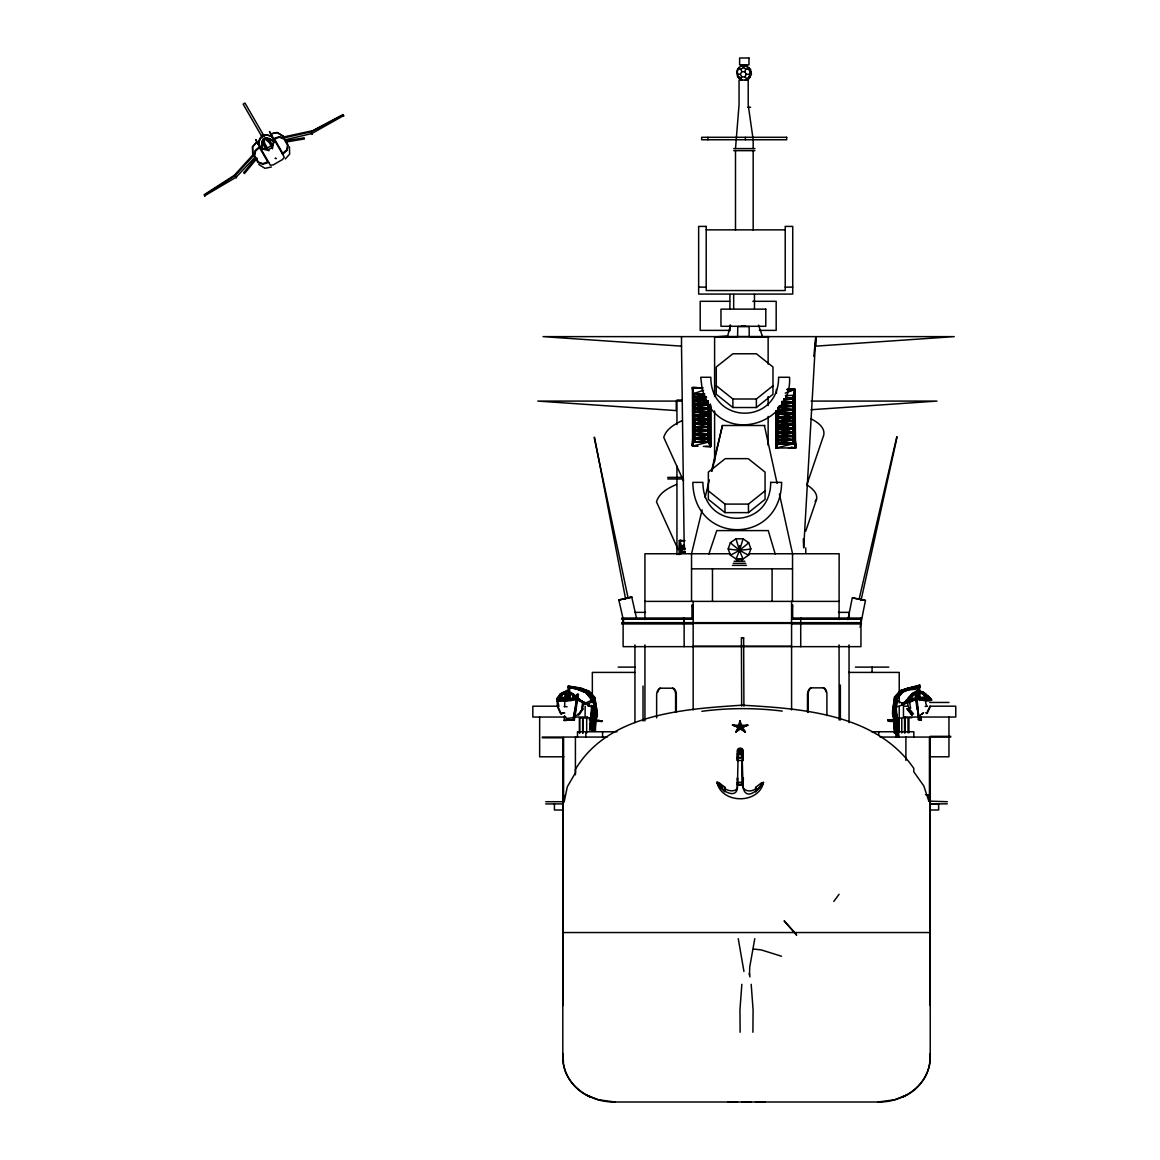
<?xml version="1.0" encoding="UTF-8"?>
<svg xmlns="http://www.w3.org/2000/svg" width="1160" height="1160" viewBox="0 0 1160 1160"><rect width="100%" height="100%" fill="white"/><g stroke="black" fill="none" stroke-linecap="round" stroke-linejoin="round"><path stroke-width="1.5" d="M562.803 1005.488L563.107 801.719M567.008 696.188L567.008 691.012L561.991 693.071L557.525 698.204M930.189 808.883L930.233 1056.223C930.538 1074.204 918.647 1090.603 902.176 1097.345L905.728 1095.359L894.766 1099.709L878.265 1102L614.771 1102C590.672 1102.623 564.471 1085.876 563.02 1060.312L563.441 1061.995L562.803 1053.497M681.094 553.465L681.123 546.273M776.33 389.513L776.489 393.138M778.288 407.479L778.534 410.06L793.991 409.872L795.528 447.92L775.967 447.992M776.026 437.363L776.199 410.785M794.237 407.087L794.078 389.354L787.06 389.455L795.035 389.383L793.832 395.4L794.194 443.54L776.098 448.079L778.316 443.7L778.128 437.378M788.423 447.949L795.528 447.92L794.194 443.54L778.316 443.7L778.201 426.17M778.273 411.22L778.201 424.923L794.092 424.836L795.528 447.92L791.207 447.905M786.625 389.485L795.035 389.383L795.528 447.92L794.136 432.317L778.157 432.39L778.345 439.959L776.098 448.079L778.548 407.566M694.492 435.435L694.507 441.67L708.499 442.105L703.264 441.946M778.099 441.119L778.316 443.7L778.244 417.44L794.034 417.353L795.528 447.92C793.309 428.591 793.309 408.77 795.035 389.383L785.233 393.11M794.788 423.066L794.861 414.207M794.89 408.885L795.035 389.383M696.827 387.614L692.418 387.571L693.491 397.373L692.621 446.078L697.986 446.238M699.77 438.408L694.535 438.422L692.621 446.078L693.448 400.606L708.122 400.998L708.165 442.149L692.621 446.078L693.491 411.829C693.738 410.22 696.116 404.434 693.462 404.347L692.621 446.078L693.607 446.005M703.207 387.861L692.418 387.571L692.621 446.078L694.477 419.732L693.549 419.804L692.621 446.078L693.564 438.001L693.477 393.632L692.418 387.571L702.337 387.817M694.434 420.486L694.507 430.954L692.621 446.078L694.419 413.018M679.659 549.361L679.76 540.531L684.878 540.734M684.342 545.113L681.094 545.867L680.949 551.971L684.777 552.421C680.702 557.279 679.049 536.355 681.152 540.879M679.107 554.683L679.282 540.56L684.617 540.749M693.1 408.813L692.621 446.078L694.477 419.732M742.081 752.521L741.646 754.174A2.9 2.479 1.1 0 1 738.731 754.174L738.18 752.39L738.064 757.32L742.154 757.335L741.675 752.767A2.9 2.378 1.1 0 1 739.471 752.999A2.9 2.436 1.1 0 0 743.111 750.346A2.9 2.436 1.1 0 0 738.978 748.345A2.9 2.436 1.1 0 0 738.166 752.26M568.052 700.292L568.269 686.038L580.624 688.01L589.222 691.2L595.268 697.899C594.166 702.554 601.808 720.766 593.108 719.954M694.173 409.117L694.332 398.576M694.173 412.786L694.347 402.302M737.601 335.965L737.774 326.598L749.099 326.598L749.259 335.965M568.038 687.677C564.992 683.646 582.552 691.766 585.539 692.505L590.512 698.436L590.962 700.567L586.8 702.452M592.195 730.307L593.093 720.78L601.822 721.52L601.895 720.693C585.249 724.855 598.038 706.208 593.137 698.827L588.163 692.897C573.402 688.967 566.211 678.817 571.039 700.712M694.159 416.454L694.39 404.289L708.426 404.695L693.506 404.84L694.971 407.812L698.32 407.914M694.101 422.501L694.361 409.842M718.939 783.479L717.025 782.391L724.812 791.613L724.884 787.263L718.939 782.623L717.025 782.391C721.563 804.083 758.872 804.301 763.439 782.521L761.583 782.754L755.711 787.364L755.653 791.7L763.439 782.521L761.583 783.609M743.197 753.275L743.111 760.481L737.296 760.467L737.383 753.246L743.197 753.275L743.197 755.696M737.296 760.467L737.383 753.246M743.299 780.288L743.299 777.853L743.212 785.073L737.398 785.059L737.485 777.838L737.499 780.274M738.021 759.814L738.05 758.161L737.368 788.713C735.208 799.951 719.157 789.279 717.025 782.391L718.939 783.739M738.064 757.32L738.108 755.784M738.151 753.783L738.18 752.39M759.64 787.626C737.629 808.737 742.226 771.951 742.313 759.988M564.659 706.643L564.847 700.089L567.849 699.958M679.572 549.361L679.76 540.531L680.413 543.793M694.245 418.977L694.361 413.569M694.188 424.473L694.376 417.296M752.913 1032.269L753.087 1009.881L751.187 984.318M919.546 700.408L919.663 686.125L909.918 687.706L901.306 690.91L895.259 697.595L893.606 709.166L894.316 719.91L897.332 719.649L896.274 708.963L897.376 698.523L902.364 692.592C905.916 687.677 919.169 691.621 919.663 686.125M694.101 429.954L694.376 421.022M784.856 398.707L793.904 398.663L795.528 447.92L794.063 421.095L778.23 421.182L778.288 428.432L792.556 428.315L793.15 425.285L794.034 425.314L792.642 428.315L778.273 425.415L778.404 432.477L776.098 448.079L778.534 410.06L778.36 413.482L792.454 413.366L793.048 410.321L793.947 410.364L792.541 413.366L778.345 410.466L776.098 448.079L778.374 436.218L778.186 428.663L794.107 428.576L795.528 447.92L794.151 436.059L778.142 436.131L794.151 436.059L778.215 436.624L793.266 436.015L794.078 432.796L778.23 432.883L792.686 435.798L794.078 432.796L778.476 432.97L778.215 435.899L785.465 435.855M783.217 402.447L793.933 402.404L795.528 447.92L794.005 413.613L778.519 413.786L778.606 410.553L793.991 409.872L778.273 409.973L793.991 409.872M681.5 545.838C680.311 561.324 682.631 543.257 679.282 540.56M694.188 430.07L694.448 422.979L708.47 423.4L693.564 423.53L695.13 426.503L694.492 423.473L693.564 423.53L695.13 426.503M680.673 553.146L680.949 546.142M694.144 433.738L694.39 428.475M901.972 704.889C900.378 701.64 906.018 704.207 902.451 705.106M776.33 441.003L776.635 433.927M902.088 704.816L902.32 703.149M930.233 1053.497L929.972 1059.776M737.426 785.9C737.919 792.57 728.393 791.41 724.87 788.582M778.157 407.638L776.098 448.079L778.519 425.502L794.092 424.836L778.201 424.923L794.092 424.836M777.765 413.003L778.041 407.754M680.702 554.088L680.992 548.709L684.501 548.839M778.288 407.827L776.098 448.079L776.243 410.814L776.098 448.079L778.447 425.01M901.465 703.845L902.509 705.164M694.086 437.363L694.376 432.187M777.809 414.932L778.201 407.972M684.212 547.912L681.514 346.144L543.068 336.632L954.231 336.632L815.828 346.144L815.813 336.632L803.706 547.912L803.271 538.936M778.462 408.059L776.098 448.079L778.259 413.714L794.005 413.613L778.331 414.207L793.121 413.584L793.947 410.364L778.606 410.553L778.331 413.467L792.541 413.366L793.889 402.882L781.637 402.955M776.388 441.075L776.591 437.625M777.751 418.615L778.171 411.699M263.132 139.678L264.451 146.117L269.091 150.698L262.435 148.871L261.971 143.405L263.132 139.678L265.785 138.156L268.613 140.041L271.962 145.478L272.339 148.813L274.253 139.794M777.78 420.935L778.259 413.714L794.005 413.613M595.631 720.998L595.442 730.582M593.485 720.809L595.747 721.012L595.022 730.553M596.197 720.215L596.559 709.456L594.921 698.03L590.208 692.766M595.703 720.172L595.964 716.474M592.398 730.148L593.514 720.635M784.667 443.337L778.201 443.381L778.186 440.365M594.921 730.539L595.182 727.015M785.407 435.841L778.215 435.899L778.476 432.97L794.136 432.317L778.157 432.39L794.136 432.317M566.312 701.205L567.066 690.534L560.207 694.014L556.829 699.944L559.845 699.03L562.15 694.477L560.207 694.014L562.383 693.985L561.904 692.621L572.924 693.854L582.712 702.308M785.421 432.114L778.259 432.158L778.259 429.157L793.222 428.533L794.034 425.314L778.519 425.502L778.259 428.417L788.191 426.329M591.281 730.061L592.064 720.519L590.411 720.389M588.41 705.846L591.629 706.861L590.556 719.562L592.136 719.693L592.63 705.831M593.891 730.452L594.688 720.925M594.761 720.099L595.645 709.384L594.253 698.378L588.743 692.056L580.464 688.88L568.11 686.851M735.498 148.596L739.05 104.922L739.05 80.069L748.214 80.069L748.214 104.922L753.173 139.751L753.173 148.596M588.018 705.642L594.253 707.266M598.966 721.085C600.053 719.374 597.951 722.738 595.964 720.838M920.866 716.981C921.258 719.591 918.038 716.793 918.966 715.401M778.331 414.207L793.962 414.105L792.57 417.107L778.331 417.223L778.592 414.279L793.962 414.105L792.613 420.848L778.331 420.95L778.316 417.934L793.15 417.325L793.048 410.321M792.99 402.853L792.933 395.372L793.832 395.4L793.005 398.62L793.309 443.497L794.194 443.54L794.18 439.799L778.113 439.872L794.18 439.799L778.418 440.452L778.171 443.366L786.553 441.626M789.003 432.086L792.585 432.057L793.179 429.026L794.063 429.055L792.671 432.057L778.259 432.158L778.505 429.229L794.107 428.576L778.186 428.663L777.78 432.173M590.106 729.959L590.861 720.418L591.73 720.505M592.731 730.351L593.253 723.318M778.331 420.95L792.512 420.834L793.106 417.803L792.613 424.589L778.302 424.69L778.563 418.021L792.613 420.848L793.991 417.846L778.316 417.934L792.613 420.848L778.244 417.44L794.034 417.353L778.49 417.527L793.991 417.846L793.179 421.065L794.034 437.146M590.73 722.941C593.76 720.476 587.946 720.026 589.962 720.36M591.803 719.678C588.657 718.852 594.05 709.253 591.571 705.352M593.354 723.332L593.587 720.824M593.673 719.997L594.674 709.297L593.485 698.697L588.279 692.636L580.304 689.475L570.662 687.822M793.179 421.065L778.302 421.674L778.273 424.676L792.613 424.589L794.02 421.573L779.94 421.66M792.642 428.315L793.135 421.544L792.527 424.575L778.273 424.676L786.523 422.936M793.658 439.408L793.208 432.767L792.599 435.798L789.003 435.826L792.686 435.798L794.063 429.055L778.505 429.229L792.671 432.057L793.15 425.285M589.57 729.915L590.861 720.418M593.673 718.765L594.413 711.036M793.266 436.015L792.715 439.538L789.032 439.553M794.194 443.54L778.085 443.613L793.309 443.497L794.121 440.278L793.252 440.235L792.657 443.279L789.032 443.294L792.73 443.279L793.222 436.493L778.215 436.624M570.532 699.611L577.1 698.523L582.871 701.655L581.595 708.354M591.296 715.909L591.962 708.89M785.407 415.657L792.483 417.107L793.077 414.062L792.57 417.107L778.316 417.209L778.592 414.279M262.131 143.565L262.986 140.679L264.001 145.624L265.988 148.639L265.712 149.364L262.523 148.321M587.743 705.657L588.7 703.511M813.827 356.323L815.813 336.632M566.225 720.476L564.108 720.418L564.587 715.691M558.917 700.249L559.947 698.03L557.438 697.754L557.293 700.408M580.406 700.336L576.592 698.958L560.686 697.174L560.062 698.625L572.996 700.118M558.786 697.044L557.322 698.755L560.57 698.175L561.135 696.304M561.019 697.305L562.15 694.477M572.924 693.854L573.069 695.87L575.128 698.552L572.953 696.855L572.808 694.854L562.586 694.202L562.702 693.216M564.384 700.51L556.945 699.9L556.669 698.885L557.09 700.959L567.588 700.973L576.853 699.538L585.568 704.337M565.283 701.264L565.384 700.263M565.848 701.292L566.776 700.336M568.821 694.913L568.922 693.912M572.953 696.855L573.069 695.87M576.853 699.538L576.955 698.552L585.669 703.351L584.031 703.134M582.856 702.293L584.712 703.003M584.205 702.742L582.871 701.655M741.849 984.318L739.949 1009.881L740.124 1032.269M910.266 689.171L919.865 687.532L910.252 689.171L902.219 692.346L897.086 698.392L895.897 709.007L896.564 716.01M896.665 701.916L897.057 698.378M273.716 141.506L273.977 139.331M749.505 975.168L749.737 966.976L754.783 938.672M915.689 698.827L917.676 690.229L923.433 692.317L923.259 693.68L925.506 693.709L929.638 697.45L927.101 697.74L927.217 698.726L930.943 699.639C930.784 702.612 919.561 699.538 916.531 699.234L909.556 702.365M923.374 694.68L923.548 693.317L927.681 696.74M894.07 708.688L895.447 697.667L900.972 691.36L909.252 688.17L918.909 686.561M575.041 715.836L576.94 695.652L577.288 694.274L578.419 694.39L574.345 719.896L564.108 720.418M577.288 694.274L573.214 719.78L566.138 720.288M805.707 531.222L816.524 499.409C817.974 493.319 812.276 488.577 807.824 485.474M893.128 708.745L894.664 697.334L900.566 690.751C928.391 682.936 924.795 683.486 900.421 690.504L894.374 697.203C894.418 702.844 889.807 716.445 894.969 719.403L894.36 712.197M576.592 702.09L577.1 698.523M273.571 141.955L272.89 145.174L272.107 145.101L270.498 141.882L266.713 138.518L269.656 139.229M916.327 698.61L917.676 690.229M788.177 410.046L793.092 409.842L793.918 406.623L793.019 406.58L792.512 409.625L778.374 409.741L784.87 408.334M746.562 80.069L749.099 78.474L751.448 74.283L750.491 69.121L746.402 65.931L741.515 65.931L738.978 67.526L737.252 71.703L738.224 76.864L742.313 80.069M741.675 80.069L739.312 78.474L739.587 76.864M739.312 78.474L737.586 76.864L736.629 71.703L737.688 69.121L740.979 69.121L743.502 67.526L743.763 64.815M745.329 80.069L749.157 76.864L750.056 71.703L748.49 69.121L748.765 67.526M749.099 78.474L749.36 76.864M703.351 446.397L710.5 446.6L708.122 400.998L693.448 400.606L694.405 397.3L693.448 396.879L692.621 446.078L693.477 408.088L694.419 404.782L708.426 404.695M694.39 404.289L708.122 404.738L710.5 446.6L710.645 405.753M698.32 411.655L694.985 411.553L693.52 408.581L708.136 408.479L693.477 408.088L708.441 408.436L710.5 446.6L705.425 446.426M708.165 442.149L693.578 441.742L693.564 438.001L708.165 438.408L710.5 446.6L708.151 423.443L693.52 423.037L695.115 422.762C688.083 412.887 701.684 414.41 708.455 415.918L708.165 442.149L710.5 446.6L708.441 412.177L693.491 411.829L708.136 412.221L693.52 412.322L694.985 415.295L693.52 412.322L708.441 412.177M793.019 406.58L792.425 409.625L778.374 409.741M792.628 439.538L793.222 436.493L794.107 436.537L793.817 443.004M738.514 550.246L738.543 550.478A4.625 1.218 85.3 0 1 738.644 549.782L739.587 548.854L740.486 550.058A3.857 1.015 85.3 0 0 740.399 550.637M739.877 546.925L739.688 546.099L739.877 546.925M847.931 619.643L852.295 597.719L865.49 600.314L860.096 627.299M582.9 707.165L583.842 702.221L585.872 702.859L584.307 702.96M545.736 801.719L564.21 801.719L567.312 786.784L575.49 772.734L575.476 769.283C608.783 713.603 683.602 709.137 741.95 705.193C802.503 708.557 876.293 713.908 913.79 768.355L913.79 771.806L923.795 785.9L928.812 801.111L947.299 801.719M588.83 704.773L588.657 703.758M861.184 599.648L897.115 436.928M712.051 471.177L722.433 425.502L764.817 425.502M859.053 599.386L896.753 436.928M702.119 509.834L691.534 553.755L691.534 601.387M705.077 497.538L709.311 479.964M711.428 471.177L722.433 425.502M929.595 1061.995L930.015 1060.312C928.464 1085.861 902.277 1102.739 878.135 1102M906.989 701.655L907.077 702.742L908.701 699.9L906.221 702.409M793.947 437.233L793.193 424.792L794.02 421.573L778.23 421.182L794.063 421.095L778.476 421.268L792.613 424.589L778.548 421.762M578.419 694.39L573.258 717.721L566.341 718.475L565.326 717.286M586.989 717.402L587.018 717.257M590.512 717.402L590.367 717.547M905.264 717.257L904.38 717.329L905.191 716.706M730.568 325.119L727.465 336.632L769.442 336.632M564.21 700.886L567.066 690.534L569.082 697.421M694.376 401.795L694.448 412.264L693.491 415.57L708.383 419.441L705.062 419.325L708.426 419.427L697.957 416.861M708.47 423.4L694.492 423.473L693.52 426.778L693.578 441.742L695.173 441.452L694.535 438.422L693.607 438.495L695.087 441.452L693.607 438.495L708.499 438.364L703.25 438.204M738.543 550.492A4.422 1.175 85.3 0 1 738.601 549.913L740.413 550.246A3.668 0.972 85.3 0 0 740.341 551.014M738.963 551.711A3.567 0.943 85.3 0 1 739.036 550.405A4.437 1.175 85.3 0 1 738.963 549.869L740.109 550.072A3.958 1.044 85.3 0 0 740.051 550.609L738.558 549.71M708.789 554.262L716.764 530.598L768.254 530.598L775.286 554.262M806.765 484.996L823.788 434.957C825.224 427.155 816.973 421.877 810.985 418.803M728.204 548.898L730.365 542.677L736.034 538.82L743.023 538.82L748.678 542.677L750.839 548.898L748.678 555.118L743.023 558.975L736.034 558.975L730.365 555.118L728.204 548.898A21.924 7.743 0 0 0 750.839 548.898M564.035 698.509L567.066 690.534L569.053 698.914M748.983 74.283L746.359 74.283L744.792 71.703L745.865 69.121L748.49 69.121M929.827 706.454L926.579 713.516L925.782 712.675M927.115 713.458L930.363 706.396M792.338 398.402L785.421 398.474L792.439 398.416L793.832 395.4L785.421 395.516M780.143 405.986L792.396 405.884L793.889 402.882L782.043 403.027M738.05 74.283L740.312 74.283L741.776 71.703L740.979 69.121M740.587 78.474L741.878 76.864L744.894 76.864L746.359 74.283M761.989 784.885L763.439 782.521L761.583 783.87M579.623 713.168L582.218 709.05M910.107 698.668L910.803 697.624L908.527 697.87L904.351 702.655L906.583 700.031L910.107 698.668L909.324 700.336L915.414 699.639M761.555 785.335L763.439 782.521L755.653 791.7M736.948 730.379L735.846 731.96L740.413 729.074L745.358 732.047L742.313 727.117M815.074 501.41L816.524 499.409M833.793 901.436L839.086 894.288M903.944 702.699L904.872 701.988M908.425 697.856L912.282 693.535L917.778 690.258L917.893 691.244M628.01 598.038L625.791 598.574M737.688 69.121L738.978 67.526M923.433 692.317L912.369 693.564L905.279 701.945M910.614 696.855L915.182 692.897M255.171 158.76L243.658 172.695L244.499 173.536L257.157 158.195M582.755 709.108L578.115 714.676L579.289 714.603L583.147 708.716L582.132 708.426M285.317 158.949L289.652 154.135L289.435 146.754M584.988 703.525L586.061 703.12M253.126 154.613L234.349 175.305L234.842 175.899L253.764 155.368M930.798 699.088L923.389 692.766L917.734 690.707L908.527 697.87L912.615 695.565L911.165 698.247L908.628 698.871L926.071 696.885L929.638 697.45M738.601 549.913L740.37 550.275M255.156 157.02L236.045 177.321L236.538 177.915L235.03 174.841L204.232 194.677L204.943 196.214M259.608 146.624L255.04 150.669L254.112 155.832L257.955 162.501L262.899 164.27L268.685 162.342M259.956 147.219L255.577 150.974L254.721 155.715L258.361 162.023L262.899 163.661L268.337 161.733M282.271 153.685L286.665 149.944L287.52 145.188L283.881 138.881L279.342 137.257L273.905 139.171M282.634 154.294L287.187 150.249L288.13 145.087L284.272 138.417L279.342 136.648L273.543 138.576M557.989 706.759L561.237 713.821L562.484 712.733M912.485 694.55L923.548 693.317M738.413 727.088L735.846 731.96L741.776 725.377L739.906 720.867L738.601 725.348L740.167 728.146L745.358 732.047L744.183 730.438M562.049 692.607L557.438 697.754L560.686 697.174M562.034 695.478L560.091 695.014L561.788 693.622L562.586 694.202M716.271 385.758L732.888 398.997L756.378 398.997L772.981 385.758M756.378 407.522L772.981 394.284L772.981 367.01L756.378 353.771L732.888 353.771L716.271 367.01L716.271 394.284L732.888 407.522L756.378 407.522L756.378 398.997M724.971 458.867L708.354 472.12L708.354 499.38L724.971 512.633L748.461 512.633L765.063 499.38L765.063 472.12L748.461 458.867M708.354 490.854L724.971 504.092L748.461 504.092L765.063 490.854M909.324 700.336L910.223 699.654L906.699 701.017L908.816 700.901M921.489 714.357L923.534 712.82L918.735 716.343M625.573 598.777L594.514 437.291M204.436 195.126L235.364 175.537M738.934 549.941L740.109 550.072A3.842 1.015 85.3 0 0 740.022 550.957M204.74 195.764L236.147 177.233M261.363 135.676L263.204 134.618M268.453 149.596L271.701 147.712M563.615 713.052L561.237 713.821M755.711 788.669C750.303 793.281 740.298 790.656 743.023 782.26M311.793 133.559L343.548 115.623M343.142 115.043L310.72 132.037L312.243 134.197M593.587 700.959L588.453 703.569M922.302 699.306L916.327 698.233L909.353 701.351L909.426 702.815M682.385 420.558C674.888 424.038 666.115 428.924 663.752 437.407L683.53 480.979M676.468 484.43C668.493 487.939 659.054 492.899 656.487 501.86L678.179 549.608M916.531 699.234L916.414 698.247L903.683 702.554M563.455 692.926L566.805 691.548L566.921 690.548L573.069 693.839L582.494 701.771M903.074 691.563L907.845 689.663M902.944 691.316L909.382 688.779L918.966 687.126L918.778 685.734L918.966 698.204M790.946 390.587L794.078 389.354M903.481 691.099L910.107 688.562L919.764 686.938M910.136 688.576L901.856 691.751L896.332 698.073L894.955 709.079L895.854 719.794L897.332 719.649M900.581 690.765L909.106 687.575M902.871 690.62L909.962 687.952M896.491 706.889L902.582 704.947M703.627 390.282L693.477 393.632L694.913 396.604L699.944 396.749L694.913 396.604M588.25 705.352C592.572 704.932 584.277 701.901 587.772 705.425M739.819 550.318L739.935 550.275A3.668 0.972 85.3 0 0 739.862 551.043M907.685 701.93L903.829 703.047M907.802 702.931L903.944 704.033M907.454 702.279L909.788 701.698L909.904 702.699M923.65 694.173L926.855 698.32L923.752 695.173L923.65 694.173L925.506 693.709L923.331 692.303M923.752 695.173L925.622 694.71M623.645 621.223L618.816 600.024L620.788 599.561L631.736 597.081L636.564 618.28M594.166 437.422L628.082 597.951L627.255 597.965M284.794 139.91L311.924 133.516L312.185 134.241M622.717 599.154L625.182 598.603L618.816 600.024L620.788 599.561M629.779 597.545L631.736 597.081L627.836 597.951M284.055 137.881L311.286 131.762L311.025 131.036L282.01 137.329M618.816 600.024L620.643 599.618M629.923 597.487L631.736 597.081M908.933 701.901L916.371 698.697L929.363 700.06M781.608 401.563L784.856 400.867M779.984 405.652L784.856 404.593M271.382 166.996L265.031 168.345L258.752 164.459M778.331 413.467L784.87 412.075M778.244 432.158L789.859 429.722M778.215 435.899L784.885 434.507M865.012 600.416L852.861 598.024M786.553 437.885L778.201 439.625L778.447 436.711L794.107 436.537L792.715 439.538L778.447 436.711L778.201 439.625L785.465 439.582M778.331 417.223L793.962 414.105M703.337 394.951L695.014 396.589L693.477 393.632L694.39 393.574L693.448 396.879L706.484 397.213L693.491 397.373L694.913 400.345L706.701 400.678M694.913 400.345L705.004 398.358M708.122 404.738L693.462 404.347L694.419 401.041L693.491 401.099L694.956 404.072L706.687 401.766M701.698 406.493L694.971 407.812M694.985 411.553L703.38 409.9M694.985 415.295L708.368 412.655M700.089 421.776L708.383 420.137L696.217 419.789L708.455 419.659L693.506 419.311L694.463 415.99L693.535 416.063L694.971 419.036L698.32 419.137L694.971 419.036M696.798 429.911L700.103 429.258M703.438 436.087L708.412 435.101L703.207 434.942M703.453 439.814L708.412 438.842L703.221 438.683M897.767 719.997L898.928 737.035L897.956 737.122M909.426 689.025L912.615 688.475M915.806 687.923L918.995 687.372L918.807 685.966M905.481 702.728L907.236 702.438M286.274 140.795L304.108 137.793L304.413 138.939L286.578 141.94M903.741 703.033L909.396 701.814L910.643 708.064M914.051 687.358L917.27 686.822M919.691 686.357L909.991 687.967L901.48 691.157L895.578 697.74L894.012 709.151L894.781 719.882M910.092 708.122L908.309 708.412L911.223 714.299M930.943 699.639L928.913 699.944L928.797 698.943L930.827 698.639L931.857 700.06L928.957 700.103M567.704 699.987L570.676 699.596M556.887 700.365L558.453 700.263M584.263 703.424L585.829 703.322L584.596 702.989M922.2 699.291L931.234 699.509L925.709 699.958M708.165 438.408L693.564 438.001L694.521 434.681L693.593 434.753L695.072 437.712L693.593 434.753L708.485 434.623L693.549 434.26L708.165 434.666L710.5 446.6L710.428 404.013M685.096 548.1L681.833 548.506L681.094 545.867L684.559 545.997M685.067 551.362C680.644 554.437 679.455 546.389 684.806 549.159L681.457 549.115L680.949 551.971L684.458 552.102M708.47 427.141L693.564 427.272L695.043 430.244L693.564 427.272L708.47 427.141L693.52 426.778L708.151 427.185L710.5 446.6L708.368 402.534M708.398 427.62L693.564 427.272L708.412 430.65M694.507 430.954L693.578 431.012L695.058 433.985L693.578 431.012L708.485 430.882L693.535 430.52L708.151 430.925L710.5 446.6L708.122 400.998L693.491 401.099L695.043 404.072M708.412 431.361L693.578 431.012L708.455 434.391M708.412 435.101L693.593 434.753L708.426 438.132L705.091 438.03M708.412 438.842L693.607 438.495L708.441 441.873M708.383 420.137L693.506 419.311L708.398 423.168L693.549 419.804L695.115 422.762M574.36 715.633L576.796 715.328M931.234 699.509L929.276 699.9L928.797 698.943M909.208 699.335L926.738 697.334M918.459 699.291L926.855 698.32M917.023 709.456L915.226 694.086L916.371 693.97L918.329 719.606L921.388 720.128L921.04 716.967M917.313 698.871L926.188 697.87L926.071 696.885M927.217 698.726L929.74 698.45M924.418 699.668L922.534 699.9L925.274 700.002M907.178 701.96L908.845 708.354L913.514 713.951L911.76 714.241L912.326 715.01L907.598 708.832L910.904 712.936M931.205 699.045C931.582 701.075 922.446 696.391 926.84 706.338M918.329 719.606L921.388 720.128M561.527 699.958L558.09 699.741M896.028 719.301L896.086 715.575M894.447 733.395L893.49 720.346L895.027 720.229M895.056 730.278L894.374 720.737L896.985 720.534L898.463 737.078L897.289 737.18L895.926 720.621M701.858 711.298C728.524 707.803 755.581 707.774 782.26 711.08M896.202 719.301L897.767 719.157L896.143 719.258M897.159 720.519C901.972 719.577 886.994 723.129 888.69 720.36L898.652 719.548L896.202 719.722M895.433 720.2L887.864 720.78L887.806 719.954L895.361 719.374M924.52 699.683L921.692 699.697M811.115 409.726L936.946 401.084L811.101 401.084M925.187 706.425L927.391 706.28M694.405 397.3L693.491 397.373L695.029 400.33M694.419 404.782L693.506 404.84L695.058 407.812L694.419 404.782L708.354 405.173L693.506 404.84L708.368 408.218L703.337 408.059M708.441 408.436L693.52 408.581L695.072 411.539M893.49 720.346L894.955 733.366M894.374 720.737L896.114 737.267M684.371 553.059L681.428 552.377M563.064 712.994L564.775 712.979M577.578 714.618L578.753 714.546L577.955 714.241M906.583 700.031L908.701 699.9M927.101 697.74L930.827 698.639L927.478 695.739M727.552 335.965L715.198 336.893M784.885 398.967L793.005 398.62L793.803 423.255M783.754 399.113L793.904 398.663L785.247 398.721M782.043 402.926L793.933 402.404L781.782 402.476M778.635 406.812L793.918 406.623L792.512 409.625L778.635 406.812L793.962 406.145L795.528 447.92M781.637 402.853L793.034 402.361L793.861 399.141L784.87 399.185M781.637 406.595L793.962 406.145L778.563 406.319M784.914 425.14L793.193 424.792M778.23 432.883L793.252 432.274L793.846 439.22M781.55 440.22L793.295 439.756M747.272 1102L748.809 1101.957M741.675 706.179L741.414 637.899L742.603 637.884M742.458 637.899L743.647 637.884L743.908 706.179M746.097 725.232L747.866 725.188L740.616 728.161L732.482 725.058L734.396 725.13M783.696 398.779L793.904 398.663M783.739 399.272L793.861 399.141L792.483 402.158L781.898 402.245L792.483 402.158L783.856 400.388M781.985 402.534L793.933 402.404M560.091 695.014L562.266 694.985L561.788 693.622M794.107 428.576L778.186 428.663M779.94 406.217L793.063 406.101M778.259 429.157L786.553 429.084M696.159 397.3L704.917 397.242M780.042 406.232L793.962 406.145M778.302 420.95L792.512 420.834M778.201 443.381L783.623 443.337M703.207 415.947L708.455 415.918M696.261 430.94L708.485 430.882M703.25 434.652L708.485 434.623M778.142 436.131L794.151 436.059M703.264 438.393L708.499 438.364M778.113 439.872L794.18 439.799M741.907 1101.957L743.531 1101.957M728.146 1102L737.514 1101.957M741.776 71.703L744.792 71.703M750.056 71.703L751.288 71.703M749.157 76.864L750.389 76.864M747.678 107.242L750.578 107.242M733.743 148.596L754.913 148.596M733.743 150.655L754.913 150.655M706.208 229.854L785.218 229.854M698.654 287.114L706.208 287.114M785.218 287.114L792.73 287.114M729.64 301.31L700.19 301.31L700.19 330.382L729.64 330.382M752.826 301.31L776.17 301.31L776.17 330.382L759.351 330.382M741.646 325.916L745.242 325.916M714.603 336.893L736.919 336.893M750.418 336.893L768.137 336.893M676.947 400.04L682.051 400.04M682.051 401.084L537.805 401.084L676.265 410.596L676.265 401.084M725.913 458.649L747.504 458.649M667.725 477.384L683.197 477.384M667.725 478.978L683.573 478.978M730.22 553.755L644.931 553.755L644.931 619.6M749.244 553.755L839.144 553.755L839.071 619.6M734.149 561.222L744.792 561.222M733.221 563.325L745.72 563.325M732.409 565.384L746.533 565.384M691.534 568.835L792.541 568.835M644.931 601.387L839.144 601.387M693.173 604.911L691.984 604.911L691.984 618.816M791.584 604.911L792.657 604.911L792.657 618.816M791.584 606.013L792.657 606.013M691.984 606.274L693.013 606.274L693.013 618.048M634.94 612.364L645.54 612.364M838.448 612.364L849.047 612.364L849.047 617.787M693.173 618.048L621.702 618.048L621.702 619.251L693.173 619.251M791.584 618.048L861.358 618.048L861.358 619.251L791.584 619.251M693.173 623.413L791.584 623.413M693.173 623.935L621.702 623.935L621.702 622.659L861.358 622.659L861.358 623.935L791.584 623.935M693.173 646.178L791.584 646.178M618.178 667.116L634.883 667.116M855.369 667.116L888.778 667.116M634.883 672.409L592.339 672.409L592.339 695.753M848.641 672.409L899.232 672.409L899.232 702.931M929.711 702.452L948.952 702.452M559.105 706.193L532.832 706.193L532.832 717.039L565.862 717.039M907.033 706.193L903.466 706.193L903.466 717.039L955.767 717.039L955.767 706.193L929.74 706.193M573.953 717.039L585.133 717.039L585.133 706.193M586.583 717.01L587.598 717.01M911.702 717.707L908.933 717.707L908.933 732.758M587.337 718.011L590.208 718.011L590.208 728.045M897.985 718.011L900.74 718.011M739.05 725.348L732.482 725.058L740.167 728.146L747.866 725.188L741.457 725.377M617.048 731.771L577.477 731.771L577.477 737.064M871.726 731.771L895.433 731.771M898.565 731.771L913.833 731.771L913.833 737.064M607.144 737.064L563.572 737.064L563.572 801.719M880.063 737.064L929.45 737.064L929.45 801.719M930.233 737.064L950.707 737.064L950.707 736.339L930.233 736.339L930.291 810.028L938.687 809.927L938.614 803.837L930.233 803.923L947.299 803.837M562.803 737.789L542.329 737.789L542.329 737.064L562.803 737.064L562.803 810.014L554.422 810.014L554.422 803.923M563.905 756.798L539.647 756.798L539.647 717.039M929.537 756.798L948.952 756.798L948.952 717.039M545.736 803.923L562.803 803.923M562.803 932.538L930.233 932.538M737.282 758.031L743.096 758.06L743.111 760.481M737.499 782.434L742.908 782.449L742.226 759.814M737.455 784.914L742.98 784.928M749.505 1101.957L751.129 1101.957M741.53 637.899L743.633 637.884M755.522 1101.957L764.889 1102M744.227 1101.957L745.764 1102M704.801 393.907L693.477 393.632L705.034 396.241M706.411 397.691L693.491 397.373L706.687 400.36M708.035 401.476L693.491 401.099L708.354 404.477L703.322 404.318M693.52 412.322L708.049 412.699M704.903 397.111L694.361 396.807L706.396 397.199M706.672 400.911L694.376 400.548L694.361 398.054M701.379 401.244L706.6 401.389C727.943 444.512 792.12 423.212 789.568 377.275L778.606 377.275C778.766 425.14 710.688 425.14 710.833 377.275L700.741 377.275L702.25 389.76L706.687 401.389M694.434 408.523L708.368 408.914L693.52 408.581L708.368 411.959L703.351 411.8M694.448 412.264L697.928 412.365M704.903 416.295L708.383 416.397L693.491 415.57L708.136 415.962L694.419 415.498M703.351 404.318L708.383 404.463M708.412 415.686L703.366 415.541L708.412 415.686L699.683 413.54M694.434 416.745L694.434 419.238L708.455 419.659M694.492 423.473L708.398 423.878L693.564 423.53L708.441 426.909L705.106 426.808M694.507 427.213L703.192 427.474M694.535 438.422L699.741 438.582M701.8 434.188L698.407 434.087L701.757 434.188M698.001 438.045L694.507 437.929L694.507 441.67L698.015 441.772M694.405 408.03L708.136 408.479M694.405 411.771L708.136 412.221M694.434 419.238L708.136 419.702L710.5 446.6M694.448 422.979L708.151 423.443M694.463 426.721L708.151 427.185M694.477 430.462L708.151 430.925M708.165 434.666L694.492 434.188L694.477 431.709M681.007 552.407L684.501 552.537M685.386 548.651L681.79 548.506L681.094 545.867L684.443 546.519M681.399 548.68L684.821 548.811M681.37 551.957L685.328 551.913L681.804 551.783L681.05 549.144L684.414 549.797M792.396 405.884L782.115 403.782M561.251 699.9L564.441 700.046M561.208 700.365L577.057 699.001L585.002 703.033M903.133 703.221L901.972 704.584M558.047 700.22L561.614 700.408M925.491 794.672L928.797 794.846L928.812 801.111M564.122 706.585L567.08 706.73M558.99 699.059L556.93 698.943L559.41 700.205M614.901 1102L598.27 1099.709L587.308 1095.359L590.861 1097.345C574.461 1090.589 562.513 1074.16 562.803 1056.223L562.846 808.883M592.136 719.693L593.18 719.78L593.5 705.788M593.326 719.968L591.846 719.852L592.659 719.925M593.253 720.795L591.832 720.679L592.586 720.751M591.136 719.606L589.28 719.447L590.034 719.519M596.037 720.012L599.27 720.302M585.061 702.568L585.466 702.815M573.214 719.78L574.345 719.896M560.178 697.624L575.925 699.437M753.507 949.025L761.322 949.938L781.535 956.246M559.917 700.002L558.366 699.813L560.062 700.031M861.517 600.01L863.635 600.314L860.546 599.807M601.895 720.693L601.822 721.52M568.197 686.27L580.595 688.271L589.034 691.447L594.993 698.044M568.038 687.43L577.695 689.083L585.655 692.245L590.875 698.305L591.266 701.843M785.566 397.01L792.439 398.416M265.785 138.156L269.584 139.012L274.094 142.143M708.383 419.441L693.535 416.063L695.087 419.021M575.244 697.551L577.883 698.175L575.621 697.928L577.665 699.639M791.294 447.021L794.6 447.876M919.431 718.199L917.836 715.532M577.999 687.619L586.597 690.809M577.97 687.88L580.812 688.938M583.639 689.997L586.481 691.07M577.839 688.475L586.119 691.664L591.629 697.972L592.223 702.699M582.03 689.504L588.642 692.041M260.043 147.378L262.058 148.233M887.806 719.954L887.951 720.824M896.086 700.263L902.437 703.178L902.538 705.338M260.318 147.842L262.435 148.871M567.008 691.012L573.025 694.318L582.451 702.25M568.313 692.375L571.314 694.028M270.599 135.647L272.992 138.924L272.875 140.911L269.482 138.562L265.567 137.692C261.305 138.678 261.421 143.811 261.971 147.204L260.188 146.319L258.55 143.202L259.608 139.229A8.309 8.309 0 0 1 267.162 134.879M272.296 136.401L266.655 134.893A7.685 7.685 0 0 0 259.883 138.809L258.303 144.347L270.367 165.242L273.281 164.865L282.518 159.529L284.301 157.194L272.238 136.3L267.308 135.14A9.149 9.149 0 0 0 259.753 139.49L258.361 144.449M283.315 136.155L277.168 132.501L270.86 133.922L277.211 132.559L283.489 136.459M931.19 699.958L930.726 698.625M903.074 703.163L903.727 704.903L901.827 704.7M743.502 67.526L745.865 69.121M720.882 785.059L722.839 786.683M720.867 785.436L722.839 787.118M577.782 699.175L580.29 701.322M747.504 67.526L745.764 64.815M744.894 76.864L746.619 78.474M587.815 692.143L590.222 694.825M587.656 692.375L592.368 697.639L593.05 702.539M906.815 708.803L911.774 715.067M907.352 708.745L910.658 712.863M740.341 728.987L739.906 720.867L740.036 721.94M343.824 116.029L342.852 114.637L310.59 131.849M718.533 784.755L717.025 782.391L724.812 791.613M738.949 550.029L739.007 550.115A4.191 1.102 85.3 0 0 738.876 550.884M740.312 74.283L741.878 76.864M274.398 138.895L282.779 153.395M264.306 136.518L244.992 103.066L243.15 104.139L262.45 137.59M259.463 147.508L267.844 162.023M560.686 713.762L557.452 706.701L557.017 699.393M919.372 694.971L920.504 698.132M758.495 325.119L762.526 336.632M557.351 699.944L558.699 704.99M764.382 425.502L777.113 483.474M779.418 494.015L792.541 553.755L792.541 601.387M749.302 973.327L749.94 976.938M743.952 971.486L738.253 938.672M915.226 694.086L919.474 719.476M916.327 698.233L916.748 701.785M912.369 693.564L912.717 696.565M916.371 693.97L918.154 709.34M928.711 698.755L928.812 699.755M925.332 696L925.433 697M922.751 692.911L922.867 693.912M916.502 693.607L916.617 694.608M911.064 697.261L911.165 698.247M918.14 694.825L918.459 697.885M896.028 710.746L896.912 719.707M710.746 446.571L710.5 405.783M895.824 729.756L896.114 733.265M893.098 708.731L893.765 718.228M893.62 715.792L893.896 719.476M793.222 428.533L793.846 437.334M793.15 417.325L793.658 428.113L793.121 413.584M793.164 411.568L793.715 425.401M793.918 430.592L794.049 434.043M793.121 407.841L793.773 425.256M793.092 404.115L793.759 423.371M252.807 154.164L252.575 146.784L257.041 141.897L252.546 146.711L252.633 153.874M742.052 753.913L742.154 757.335M793.179 429.026L793.252 432.274M793.252 440.235L793.309 443.497M794.31 414.192L794.383 423.052M755.711 787.364L755.726 788.22M743.212 785.073L743.197 782.637L737.383 782.623L737.398 785.059M724.884 787.263L724.884 788.118M929.928 801.719L930.233 1005.488M564.195 795.456L564.21 801.719M908.005 732.758L908.005 717.707L905.249 717.707L905.249 732.758M905.887 737.064L905.887 760.409M904.553 733.004L904.553 717.953L901.784 717.953L901.784 733.004M899.232 706.527L899.232 731.67M878.729 731.771L878.729 735.295M872.073 667.116L872.073 672.409M860.952 618.048L860.952 646.657L623.123 646.657L623.123 618.048M849.047 644.902L849.047 722.607M840.362 685.067L840.362 719.997M839.071 644.902L839.144 719.997M826.906 715.517L826.906 693.97A6.467 4.538 -90 0 0 823.861 687.851L810.55 687.851A7.511 5.278 -90 0 0 807.49 694.68L807.49 712.24M808.07 712.24L808.07 694.68A7.511 5.278 -90 0 1 811.144 687.851M805.779 547.912L805.779 553.291M801.125 618.048L801.125 619.251M801.125 622.659L801.125 623.935M800.719 618.048L800.719 646.657M791.584 601.387L791.584 709.934M772.082 568.835L772.082 601.387M768.137 336.632L768.137 363.993M768.137 396.532L768.137 405.565M768.137 416.397L768.137 445.31M754.464 294.437L754.464 308.371M753.173 150.655L753.173 230.1M748.461 504.092L748.461 512.633M746.402 65.931L746.402 64.815L741.515 64.815L741.515 65.931M745.314 137.3L745.314 139.751M745.082 64.815L745.082 65.931M742.646 64.815L742.646 65.931M742.212 561.222L742.212 559.511L736.73 559.511L736.73 561.222M737.601 559.511L737.601 561.222M735.498 150.655L735.498 230.1M733.671 294.437L733.671 308.371M732.888 398.997L732.888 407.522M729.915 294.481L729.915 308.966M729.915 325.264L729.915 330.701M724.971 504.092L724.971 512.633M714.603 336.632L714.603 396.532M714.603 410.974L714.603 461.578M712.472 568.835L712.472 601.387M707.875 137.3L707.875 139.751M693.173 601.387L693.173 709.934M684.139 618.048L684.139 646.657M683.95 619.251L683.95 622.659M683.327 618.048L683.327 619.251M683.327 622.659L683.327 623.935M681.514 336.632L681.514 346.144M676.947 401.084L676.947 424.632M676.947 466.088L676.947 554.582M676.323 712.269L676.323 694.303A6.467 4.582 -90 0 0 673.25 688.199L659.707 688.199A7.511 5.307 -90 0 0 656.633 695.014L656.633 717.851M675.598 712.269L675.598 694.303A6.467 4.582 -90 0 0 672.524 688.199M644.931 644.902L644.931 720.925M643.017 686.067L643.017 720.998M634.94 644.902L634.94 722.607M622.934 619.251L622.934 622.659M602.577 731.771L602.577 737.064M586.684 733.062L586.684 718.011L583.088 718.011L583.088 733.062M585.858 731.771L585.858 737.064M582.654 733.062L582.654 718.011L579.783 718.011L579.783 733.062M579.376 718.011L579.376 733.062M575.418 737.064L575.418 774.779M657.735 692.23A7.511 5.307 -90 0 1 658.184 690.968M658.808 689.852A7.511 5.307 -90 0 1 659.562 688.909M659.996 688.518A7.511 5.307 -90 0 1 660.432 688.199M823.281 687.851A6.467 4.538 -90 0 1 826.109 691.998M741.747 749.259A2.175 1.827 1.1 0 1 741.892 751.723A2.175 1.827 1.1 0 1 738.963 752.042A2.175 1.827 1.1 0 1 738.325 749.635M739.645 748.78A2.175 1.827 1.1 0 1 740.776 748.794M739.471 550.565A4.133 1.102 85.3 0 1 739.529 550.014M743.023 538.82A21.924 2.392 -73.1 0 1 736.034 558.975M748.678 542.677A21.924 6.264 -37.8 0 1 730.365 555.118M743.023 558.975A21.924 2.392 73.1 0 1 736.034 538.82M748.678 555.118A21.924 6.264 37.8 0 1 730.365 542.677M740.08 551.682A3.378 0.899 85.3 0 1 740.152 550.449M740.24 551.362A3.494 0.928 85.3 0 1 740.312 550.362M739.428 552A3.321 0.884 85.3 0 1 739.5 550.536M738.775 551.667A3.755 1 85.3 0 1 738.847 550.304M739.891 551.711A3.292 0.87 85.3 0 1 739.964 550.492A4.22 1.117 85.3 0 1 740.051 549.913A4.35 1.145 85.3 0 0 739.891 550.42M738.63 551.304A3.973 1.044 85.3 0 1 738.717 550.188M739.674 550.333A3.596 0.957 85.3 0 0 739.587 551.638A3.611 0.957 85.3 0 1 739.514 550.333M740.37 550.522A4.074 1.073 85.3 0 1 740.428 549.971M739.268 551.348A3.697 0.986 85.3 0 1 739.355 550.304M739.123 551.333A3.799 1 85.3 0 1 739.21 550.246A4.596 1.218 85.3 0 1 739.123 549.753M738.963 550.405A4.495 1.189 85.3 0 1 739.021 549.811M275.34 158.311L276.094 158.514L275.34 158.311M739.659 752.303L740.616 752.448L739.645 752.434M776.577 438.973L776.33 442.584L776.635 439.016M770.689 482.372C770.849 530.236 702.771 530.236 702.916 482.372L692.824 482.372C693.825 545.461 780.651 545.461 781.652 482.372L770.689 482.372M794.121 440.278L792.73 443.279L778.418 440.452L794.121 440.278M255.707 139.606L257.94 143.724L255.707 139.606M269.54 131.617L271.759 135.734L269.54 131.617M265.423 139.229L264.233 139.91L264.422 142.651L267.308 148.001L270.904 145.928L269.7 143.1L265.423 139.229M740.587 753.84L739.63 753.898L740.587 753.84M748.954 58L739.616 58L739.616 64.902L748.954 64.902L748.954 58M786.683 137.3L701.669 137.3L701.669 139.751L786.683 139.751L786.683 137.3M706.208 226.403L698.654 226.403L698.654 294.075L792.73 294.075L792.73 226.403L785.218 226.403L785.218 290.551L706.208 290.551L706.208 226.403M765.788 309.14L720.969 309.14L720.969 326.293L765.788 326.293L765.788 309.14M700.046 404.216L694.956 404.072L699.987 404.216M708.426 423.168L705.077 423.066L708.426 423.168M708.441 430.65L705.091 430.548L708.441 430.65M559.801 701.002L558.25 700.799L559.961 701.032M585.669 703.351L584.089 703.134L585.669 703.351M796.181 934.163L784.116 920.822L796.601 935.207L796.181 934.163M738.137 753.855A2.9 2.436 1.1 0 0 742.994 752.782A2.9 2.436 1.1 0 0 739.413 749.795A2.9 2.436 1.1 0 0 738.137 753.855M738.644 753.42A2.175 1.827 1.1 0 0 742.284 752.622A2.175 1.827 1.1 0 0 739.616 750.375A2.175 1.827 1.1 0 0 738.644 753.42"/></g></svg>
